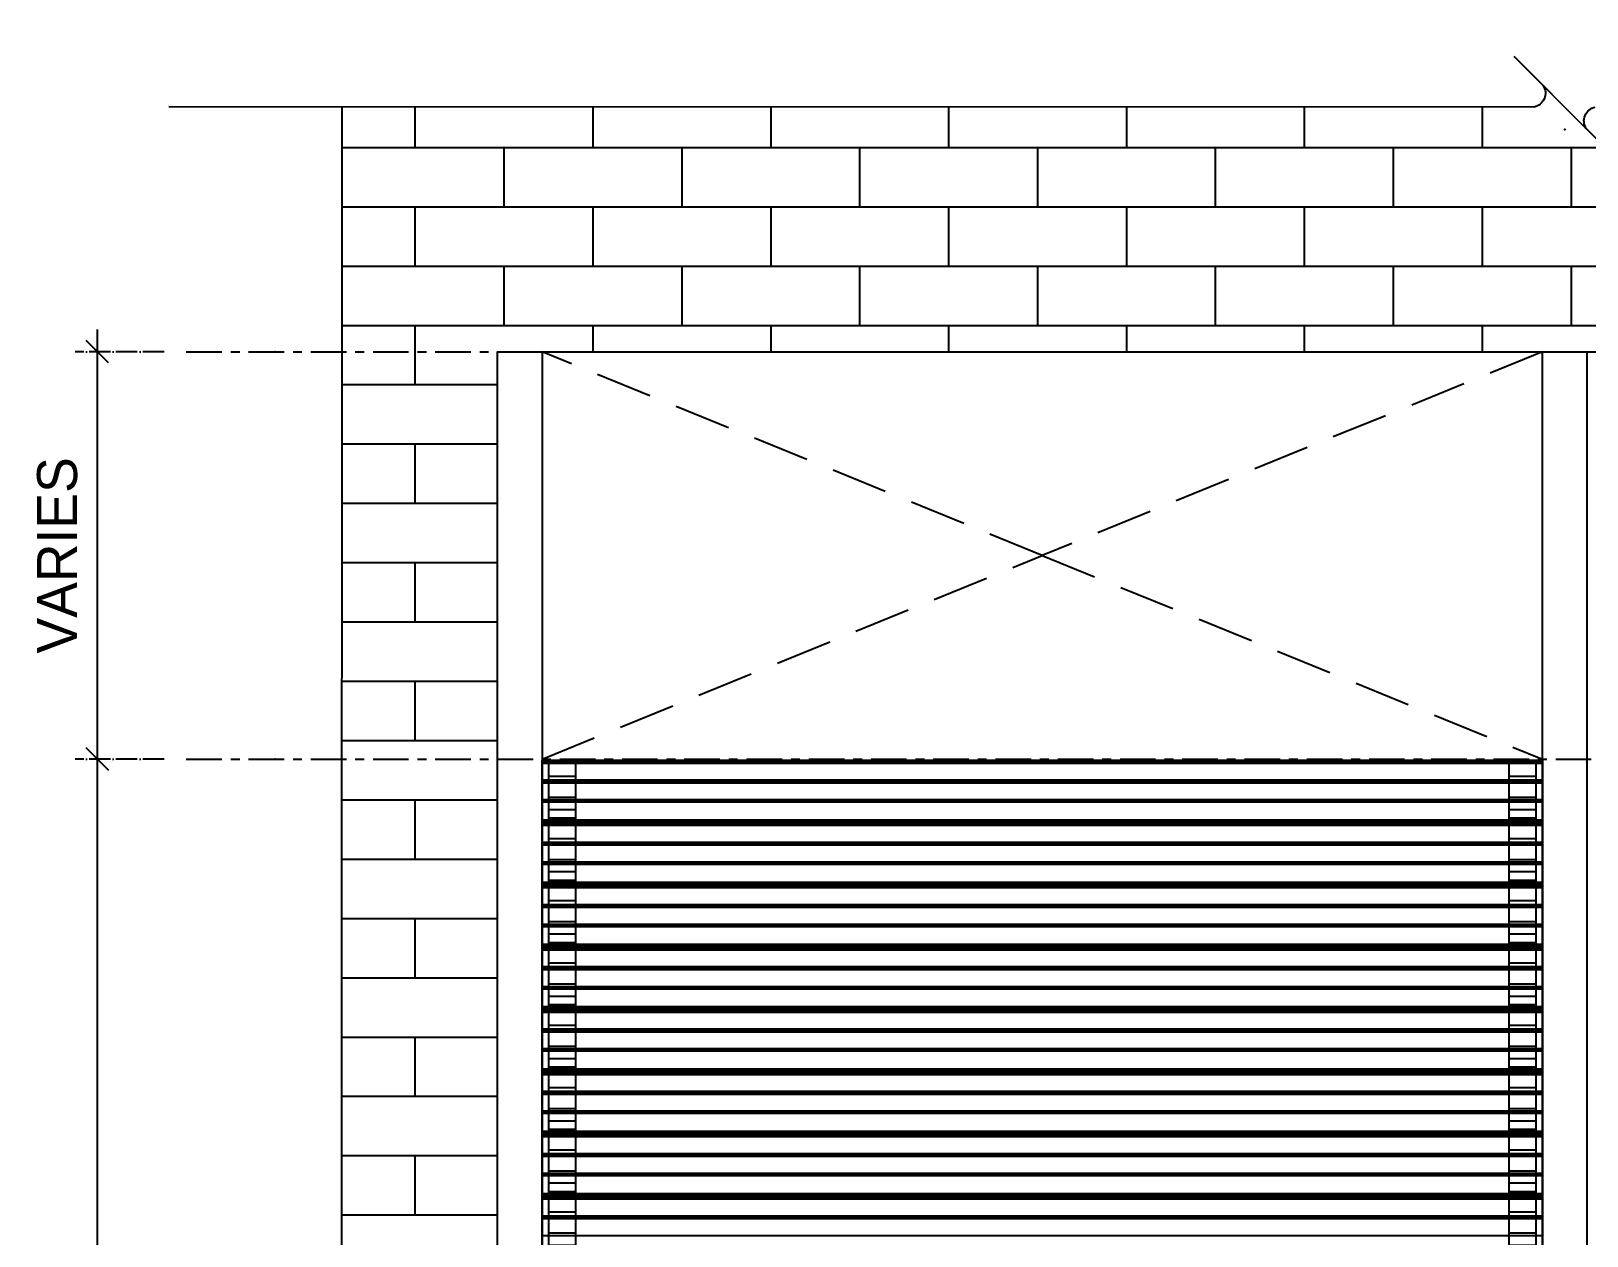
# Model space of a CAD drawing. Header units: millimetres. Extents: x -244126 to 368105, y -173968 to 259060.
# Drawn here: x -8682 to -6932, y 58751 to 60105 of the extents above; entities that cross this region are included whole.
import ezdxf

# ---------------------------------------------------------------- set-up
doc = ezdxf.new("R2010")
doc.units = ezdxf.units.MM
doc.header["$MEASUREMENT"] = 0
for name, pattern in [('ACAD_ISO04W100', [30, 24, -3, 0, -3]), ('CENTER', [2, 1.25, -0.25, 0.25, -0.25]), ('HIDDEN', [9.525, 6.35, -3.175]), ('TA_GL_040.00000', [110, 40, -10, 10, -10, 40])]:
    doc.linetypes.add(name, pattern=pattern)
for name, color, linetype in [('000 - GRID', 8, 'CENTER'), ('000 - H A T C H', 8, 'Continuous'), ('000 - SYMBOL CON', 1, 'Continuous'), ('000 - WIPEOUT', 250, 'Continuous'), ('001 - ASCESSORIES', 1, 'Continuous'), ('002 - STRUCTURAL STEEL', 4, 'Continuous'), ('004 - WALL', 3, 'Continuous'), ('A04_TUBE SERIES', 7, 'Continuous')]:
    doc.layers.add(name, color=color, linetype=linetype)
doc.styles.add('CORDIA', font='cordia.shx')
doc.styles.add('TA', font='Cordia New.ttf', dxfattribs={"height": 4.5})
doc.dimstyles.new('DIM E-E', dxfattribs={"dimscale": 2, "dimtxt": 0.18, "dimasz": 0.1, "dimexe": 0.1, "dimexo": 0.1, "dimgap": 0.09, "dimtad": 1, "dimtoh": 1, "dimzin": 0, "dimdsep": 46, "dimtxsty": 'CORDIA', "dimblk": 'OBLIQUE', "dimcen": 0.1, "dimdle": 0.1, "dimclrd": 40, "dimclre": 140, "dimclrt": 3, "dimadec": 0, "dimazin": 0, "dimtfac": 1, "dimtix": 1, "dimtmove": 2, "dimatfit": 3, "dimfxl": 1, "dimtolj": 1, "dimtzin": 0, "dimarcsym": 0})

# ---------------------------------------------------------------- blocks, each defined once
blk = doc.blocks.new('*U3711')
at = {"layer": '000 - H A T C H'}
h = blk.add_hatch(dxfattribs=at)
h.set_pattern_fill('AR-BRSTD', color=0, scale=25)
h.set_pattern_definition([(0, (-1350, -100), (0, 66.675), []), (90, (-1350, -100), (-100, 66.675), [66.675, -66.675])])
h.paths.add_polyline_path([(-250, 3000), (-250, 0), (0, 0), (0, 2700), (2400, 2700), (2400, 0), (2650, 0), (2650, 3000)])
at = {"layer": '004 - WALL', "color": 0, "linetype": 'ByBlock'}
blk.add_lwpolyline([(2650, 3000), (-250, 3000), (-250, 0), (0, 0), (0, 2700), (2400, 2700), (2400, 0), (2650, 0), (2650, 3000)], close=True, dxfattribs=at)
blk = doc.blocks.new('*U3715')
at = {"layer": '002 - STRUCTURAL STEEL', "color": 0, "linetype": 'ByBlock'}
blk.add_lwpolyline([(0, 50), (2700, 50), (2700, 0), (0, 0)], close=True, dxfattribs=at)
blk = doc.blocks.new('_Oblique')
at = {"color": 0, "linetype": 'ByBlock', "lineweight": -2}
blk.add_line((-0.5, -0.5), (0.5, 0.5), dxfattribs=at)
blk = doc.blocks.new('*D3760')
at = {"layer": 'A04_TUBE SERIES', "color": 40, "lineweight": -2, "transparency": 16777216}
blk.add_line((-8607.5, 57019.5), (-8607.5, 59311.6), dxfattribs=at)
at = {"layer": 'A04_TUBE SERIES', "color": 140, "linetype": 'ACAD_ISO04W100', "lineweight": -2, "transparency": 16777216}
for p, q in [((-8532.5, 59286.6), (-8632.5, 59286.6)), ((-8532.5, 57044.5), (-8632.5, 57044.5))]:
    blk.add_line(p, q, dxfattribs=at)
at = {"layer": 'Defpoints', "color": 0, "transparency": 16777216}
for p in [(-8607.5, 59286.6), (-8507.5, 59286.6), (-8507.5, 57044.5)]:
    blk.add_point(p, dxfattribs=at)
at = {"layer": 'A04_TUBE SERIES', "color": 40, "lineweight": -2, "transparency": 16777216, "xscale": 25, "yscale": 25, "zscale": 25}
for p, rotation in [((-8607.5, 59286.6), 90), ((-8607.5, 57044.5), 270)]:
    blk.add_blockref('_Oblique', p, dxfattribs=dict(at, rotation=rotation))
at = {"layer": 'A04_TUBE SERIES', "color": 3, "transparency": 16777216, "insert": (-8652.5, 58165.6), "char_height": 45, "attachment_point": 5, "rotation": 90, "style": 'CORDIA'}
blk.add_mtext('\\A1;VARIES', dxfattribs=at)
blk = doc.blocks.new('*D3761')
at = {"layer": 'A04_TUBE SERIES', "color": 40, "lineweight": -2, "transparency": 16777216}
blk.add_line((-8607.5, 59261.6), (-8607.5, 59769.5), dxfattribs=at)
at = {"layer": 'A04_TUBE SERIES', "color": 140, "linetype": 'ACAD_ISO04W100', "lineweight": -2, "transparency": 16777216}
for p, q in [((-8532.5, 59744.5), (-8632.5, 59744.5)), ((-8532.5, 59286.6), (-8632.5, 59286.6))]:
    blk.add_line(p, q, dxfattribs=at)
at = {"layer": 'Defpoints', "color": 0, "transparency": 16777216}
for p in [(-8607.5, 59744.5), (-8507.5, 59744.5), (-8507.5, 59286.6)]:
    blk.add_point(p, dxfattribs=at)
at = {"layer": 'A04_TUBE SERIES', "color": 40, "lineweight": -2, "transparency": 16777216, "xscale": 25, "yscale": 25, "zscale": 25}
for p, rotation in [((-8607.5, 59744.5), 90), ((-8607.5, 59286.6), 270)]:
    blk.add_blockref('_Oblique', p, dxfattribs=dict(at, rotation=rotation))
at = {"layer": 'A04_TUBE SERIES', "color": 3, "transparency": 16777216, "insert": (-8652.5, 59515.6), "char_height": 45, "attachment_point": 5, "rotation": 90, "style": 'CORDIA'}
blk.add_mtext('\\A1;VARIES', dxfattribs=at)
blk = doc.blocks.new('*U3751')
at = {"color": 3}
blk.add_wipeout([(1.375, 3.006), (1.184, 2.931), (1.025, 2.8), (0.917, 2.625), (0.871, 2.424), (0.89, 2.219), (0.974, 2.031), (-0.969, 3.974), (-0.885, 3.787), (-0.866, 3.583), (-0.913, 3.384), (-1.021, 3.21), (-1.179, 3.079), (-1.37, 3.006), (-59.997, 3.02), (-59.997, -0.38), (60, -0.394), (60, 3.006)], dxfattribs=at).dxf.layer = '000 - WIPEOUT'
at = {"layer": '000 - SYMBOL CON', "color": 0}
blk.add_line((-1.37, 3.006), (-59.997, 3.02), dxfattribs=at)
blk = doc.blocks.new('*U3718')
at = {"color": 3}
blk.add_wipeout([(-0.969, 1.974), (0.974, 0.031), (0.89, 0.219), (0.871, 0.424), (0.917, 0.625), (1.025, 0.8), (1.184, 0.931), (1.375, 1.006), (62.109, 1.006), (62.109, 4.406), (-62.792, 4.421), (-62.792, 1.021), (-1.37, 1.006), (-1.179, 1.079), (-1.021, 1.21), (-0.913, 1.384), (-0.866, 1.583), (-0.885, 1.787)], dxfattribs=at).dxf.layer = '000 - WIPEOUT'
blk.add_point((0.003, 0.003), dxfattribs=at)
at = {"layer": '000 - SYMBOL CON', "color": 0, "extrusion": (0, 0, -1)}
blk.add_line((2.269, -1.263), (-2.269, 3.275), dxfattribs=at)
at = {"layer": '000 - SYMBOL CON', "color": 0}
blk.add_line((-1.37, 1.006), (-62.792, 1.021), dxfattribs=at)
at = {"layer": '000 - SYMBOL CON', "color": 0, "extrusion": (0, 0, -1)}
for centre, radius, start, end in [((1.499, 1.626), 0.634, 146.72715, 258.27285), ((-1.507, 0.382), 0.638, 326.67996, 78.07944)]:
    blk.add_arc(centre, radius, start, end, dxfattribs=at)
blk = doc.blocks.new('*U3721')
at = {"layer": '000 - GRID', "color": 0, "linetype": 'ByBlock'}
blk.add_line((0, 100), (0, -3000), dxfattribs=at)
at = {"layer": '000 - GRID', "color": 0}
blk.add_point((0, 0), dxfattribs=at)
at = {"style": 'TA', "flags": 1}
blk.add_attdef('LOCATION', (6, 6), '', height=4.5, dxfattribs=at)
blk = doc.blocks.new('000 - ASSCESSORIES_FAMELINE_AL.FLEX_BK_FOR_70Z_[70Z-BK]_FRONT_VIEW')
at = {"layer": '001 - ASCESSORIES', "color": 8}
for p, q in [((-49.3, -15), (-49.3, 15)), ((-25.7, -15), (-25.7, 15)), ((-11.9, -15), (-11.9, 15)), ((-2.4, -15), (-2.4, 15))]:
    blk.add_line(p, q, dxfattribs=at)
at = {"layer": '001 - ASCESSORIES', "color": 0}
blk.add_lwpolyline([(-65.5, 15), (2.7, 15), (2.7, -15), (-65.5, -15)], close=True, dxfattribs=at)
blk = doc.blocks.new('*U3767')
at = {"color": 8}
for p, q in [((-1115.7, -1400), (-1115.7, -2525)), ((-1115.5, -1400), (-1115.5, -2525)), ((-1115.2, -1400), (-1115.2, -2525)), ((-1114.9, -1400), (-1114.9, -2525)), ((-1114.5, -1400), (-1114.5, -2525)), ((-1114.2, -1400), (-1114.2, -2525)), ((-1113.8, -1400), (-1113.8, -2525)), ((-1113.4, -1400), (-1113.4, -2525)), ((-1112.6, -1400), (-1112.6, -2525)), ((-1093.7, -1400), (-1093.7, -2525)), ((-1093.3, -1400), (-1093.3, -2525)), ((-1092.9, -1400), (-1092.9, -2525)), ((-1092.5, -1400), (-1092.5, -2525)), ((-1092.1, -1400), (-1092.1, -2525)), ((-1091.8, -1400), (-1091.8, -2525)), ((-1091.8, -1400), (-1091.8, -2525)), ((-1091.5, -1400), (-1091.5, -2525)), ((-1091.2, -1400), (-1091.2, -2525)), ((-1090.9, -1400), (-1090.9, -2525)), ((-1090.7, -1400), (-1090.7, -2525)), ((-1090.5, -1400), (-1090.5, -2525)), ((-1071.5, -1400), (-1071.5, -2525)), ((-1071.3, -1400), (-1071.3, -2525)), ((-1071, -1400), (-1071, -2525)), ((-1070.7, -1400), (-1070.7, -2525)), ((-1070.4, -1400), (-1070.4, -2525)), ((-1070.1, -1400), (-1070.1, -2525)), ((-1069.7, -1400), (-1069.7, -2525)), ((-1069.3, -1400), (-1069.3, -2525)), ((-1068.9, -1400), (-1068.9, -2525)), ((-1048.8, -1400), (-1048.8, -2525)), ((-1048.4, -1400), (-1048.4, -2525)), ((-1048, -1400), (-1048, -2525)), ((-1047.6, -1400), (-1047.6, -2525)), ((-1047.2, -1400), (-1047.2, -2525)), ((-1046.9, -1400), (-1046.9, -2525)), ((-1046.9, -1400), (-1046.9, -2525)), ((-1046.6, -1400), (-1046.6, -2525)), ((-1046.3, -1400), (-1046.3, -2525)), ((-1046, -1400), (-1046, -2525)), ((-1045.8, -1400), (-1045.8, -2525)), ((-1045.7, -1400), (-1045.7, -2525)), ((-1045.6, -1400), (-1045.6, -2525)), ((-1045.5, -1400), (-1045.5, -2525)), ((-1045.2, -1400), (-1045.2, -2525)), ((-1044.9, -1400), (-1044.9, -2525)), ((-1044.5, -1400), (-1044.5, -2525)), ((-1044.2, -1400), (-1044.2, -2525)), ((-1043.8, -1400), (-1043.8, -2525)), ((-1043.4, -1400), (-1043.4, -2525)), ((-1042.6, -1400), (-1042.6, -2525)), ((-1023.7, -1400), (-1023.7, -2525)), ((-1023.3, -1400), (-1023.3, -2525)), ((-1022.9, -1400), (-1022.9, -2525)), ((-1022.5, -1400), (-1022.5, -2525)), ((-1022.1, -1400), (-1022.1, -2525)), ((-1021.8, -1400), (-1021.8, -2525)), ((-1021.8, -1400), (-1021.8, -2525)), ((-1021.5, -1400), (-1021.5, -2525)), ((-1021.2, -1400), (-1021.2, -2525)), ((-1020.9, -1400), (-1020.9, -2525)), ((-1020.7, -1400), (-1020.7, -2525)), ((-1020.5, -1400), (-1020.5, -2525)), ((-1001.5, -1400), (-1001.5, -2525)), ((-1001.3, -1400), (-1001.3, -2525)), ((-1001, -1400), (-1001, -2525)), ((-1000.7, -1400), (-1000.7, -2525)), ((-1000.4, -1400), (-1000.4, -2525)), ((-1000.1, -1400), (-1000.1, -2525)), ((-999.7, -1400), (-999.7, -2525)), ((-999.3, -1400), (-999.3, -2525)), ((-998.9, -1400), (-998.9, -2525)), ((-978.8, -1400), (-978.8, -2525)), ((-978.4, -1400), (-978.4, -2525)), ((-978, -1400), (-978, -2525)), ((-977.6, -1400), (-977.6, -2525)), ((-977.2, -1400), (-977.2, -2525)), ((-976.9, -1400), (-976.9, -2525)), ((-976.9, -1400), (-976.9, -2525)), ((-976.6, -1400), (-976.6, -2525)), ((-976.3, -1400), (-976.3, -2525)), ((-976, -1400), (-976, -2525)), ((-975.8, -1400), (-975.8, -2525)), ((-975.7, -1400), (-975.7, -2525)), ((-975.6, -1400), (-975.6, -2525)), ((-975.5, -1400), (-975.5, -2525)), ((-975.2, -1400), (-975.2, -2525)), ((-974.9, -1400), (-974.9, -2525)), ((-974.5, -1400), (-974.5, -2525)), ((-974.2, -1400), (-974.2, -2525)), ((-973.8, -1400), (-973.8, -2525)), ((-973.4, -1400), (-973.4, -2525)), ((-972.6, -1400), (-972.6, -2525)), ((-953.7, -1400), (-953.7, -2525)), ((-953.3, -1400), (-953.3, -2525)), ((-952.9, -1400), (-952.9, -2525)), ((-952.5, -1400), (-952.5, -2525)), ((-952.1, -1400), (-952.1, -2525)), ((-951.8, -1400), (-951.8, -2525)), ((-951.8, -1400), (-951.8, -2525)), ((-951.5, -1400), (-951.5, -2525)), ((-951.2, -1400), (-951.2, -2525)), ((-950.9, -1400), (-950.9, -2525)), ((-950.7, -1400), (-950.7, -2525)), ((-950.5, -1400), (-950.5, -2525)), ((-931.5, -1400), (-931.5, -2525)), ((-931.3, -1400), (-931.3, -2525)), ((-931, -1400), (-931, -2525)), ((-930.7, -1400), (-930.7, -2525)), ((-930.4, -1400), (-930.4, -2525)), ((-930.1, -1400), (-930.1, -2525)), ((-929.7, -1400), (-929.7, -2525)), ((-929.3, -1400), (-929.3, -2525)), ((-928.9, -1400), (-928.9, -2525)), ((-908.8, -1400), (-908.8, -2525)), ((-908.4, -1400), (-908.4, -2525)), ((-908, -1400), (-908, -2525)), ((-907.6, -1400), (-907.6, -2525)), ((-907.2, -1400), (-907.2, -2525)), ((-906.9, -1400), (-906.9, -2525)), ((-906.9, -1400), (-906.9, -2525)), ((-906.6, -1400), (-906.6, -2525)), ((-906.3, -1400), (-906.3, -2525)), ((-906, -1400), (-906, -2525)), ((-905.8, -1400), (-905.8, -2525)), ((-905.7, -1400), (-905.7, -2525)), ((-905.6, -1400), (-905.6, -2525)), ((-905.5, -1400), (-905.5, -2525)), ((-905.2, -1400), (-905.2, -2525)), ((-904.9, -1400), (-904.9, -2525)), ((-904.5, -1400), (-904.5, -2525)), ((-904.2, -1400), (-904.2, -2525)), ((-903.8, -1400), (-903.8, -2525)), ((-903.4, -1400), (-903.4, -2525)), ((-902.6, -1400), (-902.6, -2525)), ((-883.7, -1400), (-883.7, -2525)), ((-883.3, -1400), (-883.3, -2525)), ((-882.9, -1400), (-882.9, -2525)), ((-882.5, -1400), (-882.5, -2525)), ((-882.1, -1400), (-882.1, -2525)), ((-881.8, -1400), (-881.8, -2525)), ((-881.8, -1400), (-881.8, -2525)), ((-881.5, -1400), (-881.5, -2525)), ((-881.2, -1400), (-881.2, -2525)), ((-880.9, -1400), (-880.9, -2525)), ((-880.7, -1400), (-880.7, -2525)), ((-880.5, -1400), (-880.5, -2525)), ((-861.5, -1400), (-861.5, -2525)), ((-861.3, -1400), (-861.3, -2525)), ((-861, -1400), (-861, -2525)), ((-860.7, -1400), (-860.7, -2525)), ((-860.4, -1400), (-860.4, -2525)), ((-860.1, -1400), (-860.1, -2525)), ((-859.7, -1400), (-859.7, -2525)), ((-859.3, -1400), (-859.3, -2525)), ((-858.9, -1400), (-858.9, -2525)), ((-838.8, -1400), (-838.8, -2525)), ((-838.4, -1400), (-838.4, -2525)), ((-838, -1400), (-838, -2525)), ((-837.6, -1400), (-837.6, -2525)), ((-837.2, -1400), (-837.2, -2525)), ((-836.9, -1400), (-836.9, -2525)), ((-836.9, -1400), (-836.9, -2525)), ((-836.6, -1400), (-836.6, -2525)), ((-836.3, -1400), (-836.3, -2525)), ((-836, -1400), (-836, -2525)), ((-835.8, -1400), (-835.8, -2525)), ((-835.7, -1400), (-835.7, -2525)), ((-835.6, -1400), (-835.6, -2525)), ((-835.5, -1400), (-835.5, -2525)), ((-835.2, -1400), (-835.2, -2525)), ((-834.9, -1400), (-834.9, -2525)), ((-834.5, -1400), (-834.5, -2525)), ((-834.2, -1400), (-834.2, -2525)), ((-833.8, -1400), (-833.8, -2525)), ((-833.4, -1400), (-833.4, -2525)), ((-832.6, -1400), (-832.6, -2525)), ((-813.7, -1400), (-813.7, -2525)), ((-813.3, -1400), (-813.3, -2525)), ((-812.9, -1400), (-812.9, -2525)), ((-812.5, -1400), (-812.5, -2525)), ((-812.1, -1400), (-812.1, -2525)), ((-811.8, -1400), (-811.8, -2525)), ((-811.8, -1400), (-811.8, -2525)), ((-811.5, -1400), (-811.5, -2525)), ((-811.2, -1400), (-811.2, -2525)), ((-810.9, -1400), (-810.9, -2525)), ((-810.7, -1400), (-810.7, -2525)), ((-810.5, -1400), (-810.5, -2525)), ((-791.5, -1400), (-791.5, -2525)), ((-791.3, -1400), (-791.3, -2525)), ((-791, -1400), (-791, -2525)), ((-790.7, -1400), (-790.7, -2525)), ((-790.4, -1400), (-790.4, -2525)), ((-790.1, -1400), (-790.1, -2525)), ((-789.7, -1400), (-789.7, -2525)), ((-789.3, -1400), (-789.3, -2525)), ((-788.9, -1400), (-788.9, -2525)), ((-768.8, -1400), (-768.8, -2525)), ((-768.4, -1400), (-768.4, -2525)), ((-768, -1400), (-768, -2525)), ((-767.6, -1400), (-767.6, -2525)), ((-767.2, -1400), (-767.2, -2525)), ((-766.9, -1400), (-766.9, -2525)), ((-766.9, -1400), (-766.9, -2525)), ((-766.6, -1400), (-766.6, -2525)), ((-766.3, -1400), (-766.3, -2525)), ((-766, -1400), (-766, -2525)), ((-765.8, -1400), (-765.8, -2525)), ((-765.7, -1400), (-765.7, -2525)), ((-765.6, -1400), (-765.6, -2525)), ((-765.5, -1400), (-765.5, -2525)), ((-765.2, -1400), (-765.2, -2525)), ((-764.9, -1400), (-764.9, -2525)), ((-764.5, -1400), (-764.5, -2525)), ((-764.2, -1400), (-764.2, -2525)), ((-763.8, -1400), (-763.8, -2525)), ((-763.4, -1400), (-763.4, -2525)), ((-762.6, -1400), (-762.6, -2525)), ((-743.7, -1400), (-743.7, -2525)), ((-743.3, -1400), (-743.3, -2525)), ((-742.9, -1400), (-742.9, -2525)), ((-742.5, -1400), (-742.5, -2525)), ((-742.1, -1400), (-742.1, -2525)), ((-741.8, -1400), (-741.8, -2525)), ((-741.8, -1400), (-741.8, -2525)), ((-741.5, -1400), (-741.5, -2525)), ((-741.2, -1400), (-741.2, -2525)), ((-740.9, -1400), (-740.9, -2525)), ((-740.7, -1400), (-740.7, -2525)), ((-740.5, -1400), (-740.5, -2525)), ((-721.5, -1400), (-721.5, -2525)), ((-721.3, -1400), (-721.3, -2525)), ((-721, -1400), (-721, -2525)), ((-720.7, -1400), (-720.7, -2525)), ((-720.4, -1400), (-720.4, -2525)), ((-720.1, -1400), (-720.1, -2525)), ((-719.7, -1400), (-719.7, -2525)), ((-719.3, -1400), (-719.3, -2525)), ((-718.9, -1400), (-718.9, -2525)), ((-698.8, -1400), (-698.8, -2525)), ((-698.4, -1400), (-698.4, -2525)), ((-698, -1400), (-698, -2525)), ((-697.6, -1400), (-697.6, -2525)), ((-697.2, -1400), (-697.2, -2525)), ((-696.9, -1400), (-696.9, -2525)), ((-696.9, -1400), (-696.9, -2525)), ((-696.6, -1400), (-696.6, -2525)), ((-696.3, -1400), (-696.3, -2525)), ((-696, -1400), (-696, -2525)), ((-695.8, -1400), (-695.8, -2525)), ((-695.7, -1400), (-695.7, -2525)), ((-695.6, -1400), (-695.6, -2525)), ((-695.5, -1400), (-695.5, -2525)), ((-695.2, -1400), (-695.2, -2525)), ((-694.9, -1400), (-694.9, -2525)), ((-694.5, -1400), (-694.5, -2525)), ((-694.2, -1400), (-694.2, -2525)), ((-693.8, -1400), (-693.8, -2525)), ((-693.4, -1400), (-693.4, -2525)), ((-692.6, -1400), (-692.6, -2525)), ((-673.7, -1400), (-673.7, -2525)), ((-673.3, -1400), (-673.3, -2525)), ((-672.9, -1400), (-672.9, -2525)), ((-672.5, -1400), (-672.5, -2525)), ((-672.1, -1400), (-672.1, -2525)), ((-671.8, -1400), (-671.8, -2525)), ((-671.8, -1400), (-671.8, -2525)), ((-671.5, -1400), (-671.5, -2525)), ((-671.2, -1400), (-671.2, -2525)), ((-670.9, -1400), (-670.9, -2525)), ((-670.7, -1400), (-670.7, -2525)), ((-670.5, -1400), (-670.5, -2525)), ((-651.5, -1400), (-651.5, -2525)), ((-651.3, -1400), (-651.3, -2525)), ((-651, -1400), (-651, -2525)), ((-650.7, -1400), (-650.7, -2525)), ((-650.4, -1400), (-650.4, -2525)), ((-650.1, -1400), (-650.1, -2525)), ((-649.7, -1400), (-649.7, -2525)), ((-649.3, -1400), (-649.3, -2525)), ((-648.9, -1400), (-648.9, -2525)), ((-628.8, -1400), (-628.8, -2525)), ((-628.4, -1400), (-628.4, -2525)), ((-628, -1400), (-628, -2525)), ((-627.6, -1400), (-627.6, -2525)), ((-627.2, -1400), (-627.2, -2525)), ((-626.9, -1400), (-626.9, -2525)), ((-626.9, -1400), (-626.9, -2525)), ((-626.6, -1400), (-626.6, -2525)), ((-626.3, -1400), (-626.3, -2525)), ((-626, -1400), (-626, -2525)), ((-625.8, -1400), (-625.8, -2525)), ((-625.7, -1400), (-625.7, -2525)), ((-625.6, -1400), (-625.6, -2525)), ((-625.5, -1400), (-625.5, -2525)), ((-625.2, -1400), (-625.2, -2525)), ((-624.9, -1400), (-624.9, -2525)), ((-624.5, -1400), (-624.5, -2525)), ((-624.2, -1400), (-624.2, -2525)), ((-623.8, -1400), (-623.8, -2525)), ((-623.4, -1400), (-623.4, -2525)), ((-622.6, -1400), (-622.6, -2525)), ((-603.7, -1400), (-603.7, -2525)), ((-603.3, -1400), (-603.3, -2525)), ((-602.9, -1400), (-602.9, -2525)), ((-602.5, -1400), (-602.5, -2525)), ((-602.1, -1400), (-602.1, -2525)), ((-601.8, -1400), (-601.8, -2525)), ((-601.8, -1400), (-601.8, -2525)), ((-601.5, -1400), (-601.5, -2525)), ((-601.2, -1400), (-601.2, -2525)), ((-600.9, -1400), (-600.9, -2525)), ((-600.7, -1400), (-600.7, -2525)), ((-600.5, -1400), (-600.5, -2525)), ((-581.5, -1400), (-581.5, -2525))]:
    blk.add_line(p, q, dxfattribs=at)
at = {"color": 3}
for points in [[(-1115.9, -1400), (-1045.3, -1400), (-1045.3, -2525), (-1115.9, -2525)], [(-1045.9, -1400), (-975.3, -1400), (-975.3, -2525), (-1045.9, -2525)], [(-975.9, -1400), (-905.3, -1400), (-905.3, -2525), (-975.9, -2525)], [(-905.9, -1400), (-835.3, -1400), (-835.3, -2525), (-905.9, -2525)], [(-835.9, -1400), (-765.3, -1400), (-765.3, -2525), (-835.9, -2525)], [(-765.9, -1400), (-695.3, -1400), (-695.3, -2525), (-765.9, -2525)], [(-695.9, -1400), (-625.3, -1400), (-625.3, -2525), (-695.9, -2525)], [(-625.9, -1400), (-555.3, -1400), (-555.3, -2525), (-625.9, -2525)]]:
    blk.add_lwpolyline(points, close=True, dxfattribs=at)
at = {"layer": '001 - ASCESSORIES'}
for p in [(-1049, -1422.5), (-979, -1422.5), (-909, -1422.5), (-839, -1422.5), (-769, -1422.5), (-699, -1422.5), (-629, -1422.5), (-559, -1422.5), (-1049, -2502.5), (-979, -2502.5), (-909, -2502.5), (-839, -2502.5), (-769, -2502.5), (-699, -2502.5), (-629, -2502.5), (-559, -2502.5)]:
    blk.add_blockref('000 - ASSCESSORIES_FAMELINE_AL.FLEX_BK_FOR_70Z_[70Z-BK]_FRONT_VIEW', p, dxfattribs=at)

msp = doc.modelspace()

# ---------------------------------------------------------------- linework, layer by layer
at = {"layer": 'A04_TUBE SERIES', "color": 8, "linetype": 'HIDDEN', "ltscale": 10}
for points in [[(-6982.46234, 59744.47557), (-7544.96234, 59515.55509), (-8107.46234, 59744.47557)], [(-8107.46234, 59286.6346), (-7544.96234, 59515.55509), (-6982.46234, 59286.6346)]]:
    msp.add_lwpolyline(points, dxfattribs=at)

# ---------------------------------------------------------------- block references
at = {"color": 8}
msp.add_blockref('*U3711', (-8157.46234, 57044.47557), dxfattribs=at)
at = {"color": 2, "rotation": 270}
msp.add_blockref('*U3767', (-5582.47976, 58169.1362), dxfattribs=at)
at = {"layer": '002 - STRUCTURAL STEEL', "color": 1, "rotation": 90}
for p in [(-8107.46234, 57044.47557), (-6932.46234, 57044.47557)]:
    msp.add_blockref('*U3715', p, dxfattribs=at)

# ---------------------------------------------------------------- dimensions: what is measured, and where the dimension line sits
at = {"layer": 'A04_TUBE SERIES', "color": 3}
for base, p1, p2, picture, middle in [((-8607.46234, 59744.47557), (-8507.46234, 59286.6346), (-8507.46234, 59744.47557), '*D3761', (-8652.46234, 59515.55509)), ((-8607.46234, 59286.6346), (-8507.46234, 57044.47557), (-8507.46234, 59286.6346), '*D3760', (-8652.46234, 58165.55509))]:
    dim = msp.add_linear_dim(base=base, p1=p1, p2=p2, angle=90, text='VARIES', dimstyle='DIM E-E', override={"dimscale": 250}, dxfattribs=at)
    dim.commit()
    dim.dimension.update_dxf_attribs({"geometry": picture, "text_midpoint": middle})

# ---------------------------------------------------------------- next in the draw order: block references
at = {"layer": '000 - SYMBOL CON', "color": 2, "xscale": 25, "yscale": 25, "zscale": 25, "rotation": 270}
msp.add_blockref('*U3751', (-8407.5887, 58544.37445), dxfattribs=at)

# ---------------------------------------------------------------- next in the draw order: block references
at = {"layer": '000 - GRID', "linetype": 'TA_GL_040.00000', "rotation": 90}
for p in [(-8407.46234, 59744.47557), (-8407.46234, 59286.6346)]:
    msp.add_blockref('*U3721', p, dxfattribs=at)
at = {"layer": '000 - SYMBOL CON', "color": 2, "xscale": 25, "yscale": 25, "zscale": 25}
msp.add_blockref('*U3718', (-6957.46234, 59994.47557), dxfattribs=at)

doc.saveas('drawing.dxf')
